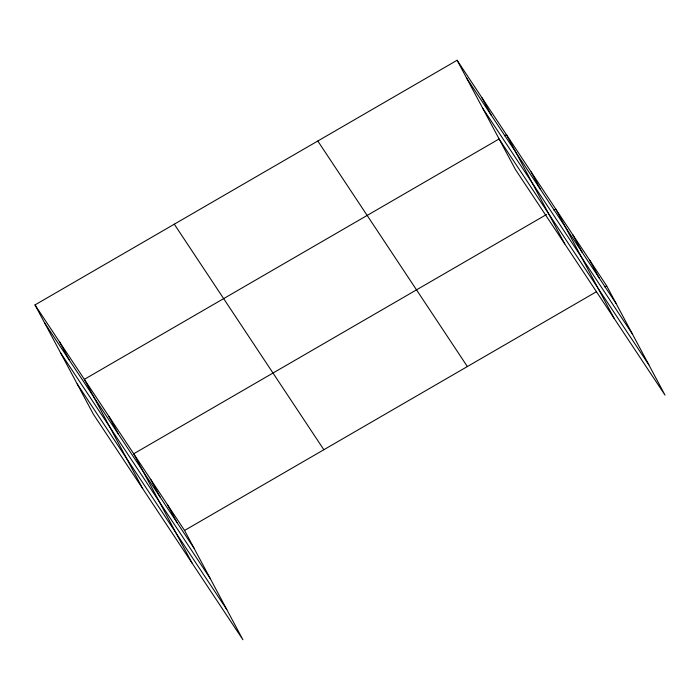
<?xml version="1.0" encoding="UTF-8"?>
<svg xmlns="http://www.w3.org/2000/svg" width="700" height="700" viewBox="0 0 700 700"><rect width="100%" height="100%" fill="white"/><g stroke="black" fill="none" stroke-linecap="round" stroke-linejoin="round"><path stroke-width="1.05" d="M35 304.92L184.555 530.46L242.9 639.73L93.345 414.19L35 304.92L457.1 60.27L606.655 285.81L665 395.08L515.445 169.54L457.1 60.27M499.03 139.002L84.35 379.348L142.695 488.617M504.595 135.774L506.459 134.697L564.804 243.968M546.525 214.506L133.709 453.775L192.045 563.045M553.954 210.201L555.809 209.125L614.154 318.395M184.555 530.46L596.444 291.734M604.8 286.886L606.655 285.81M466.55 77.962L616.105 303.502M482.685 108.185L632.24 333.725M499.31 139.317L648.865 364.858M317.809 141.006L467.364 366.546M174.291 224.184L323.846 449.724M44.45 322.613L194.005 548.161M60.585 352.835L210.14 578.375M77.21 383.967L226.765 609.508M589.706 260.251L599.156 277.944M572.758 234.693L582.207 252.385M531.134 171.911L540.584 189.604M481.784 97.484L491.225 115.176M167.606 504.901L177.048 522.594M150.657 479.343L160.099 497.035M109.025 416.561L118.475 434.262M59.675 342.134L69.125 359.826"/></g></svg>
